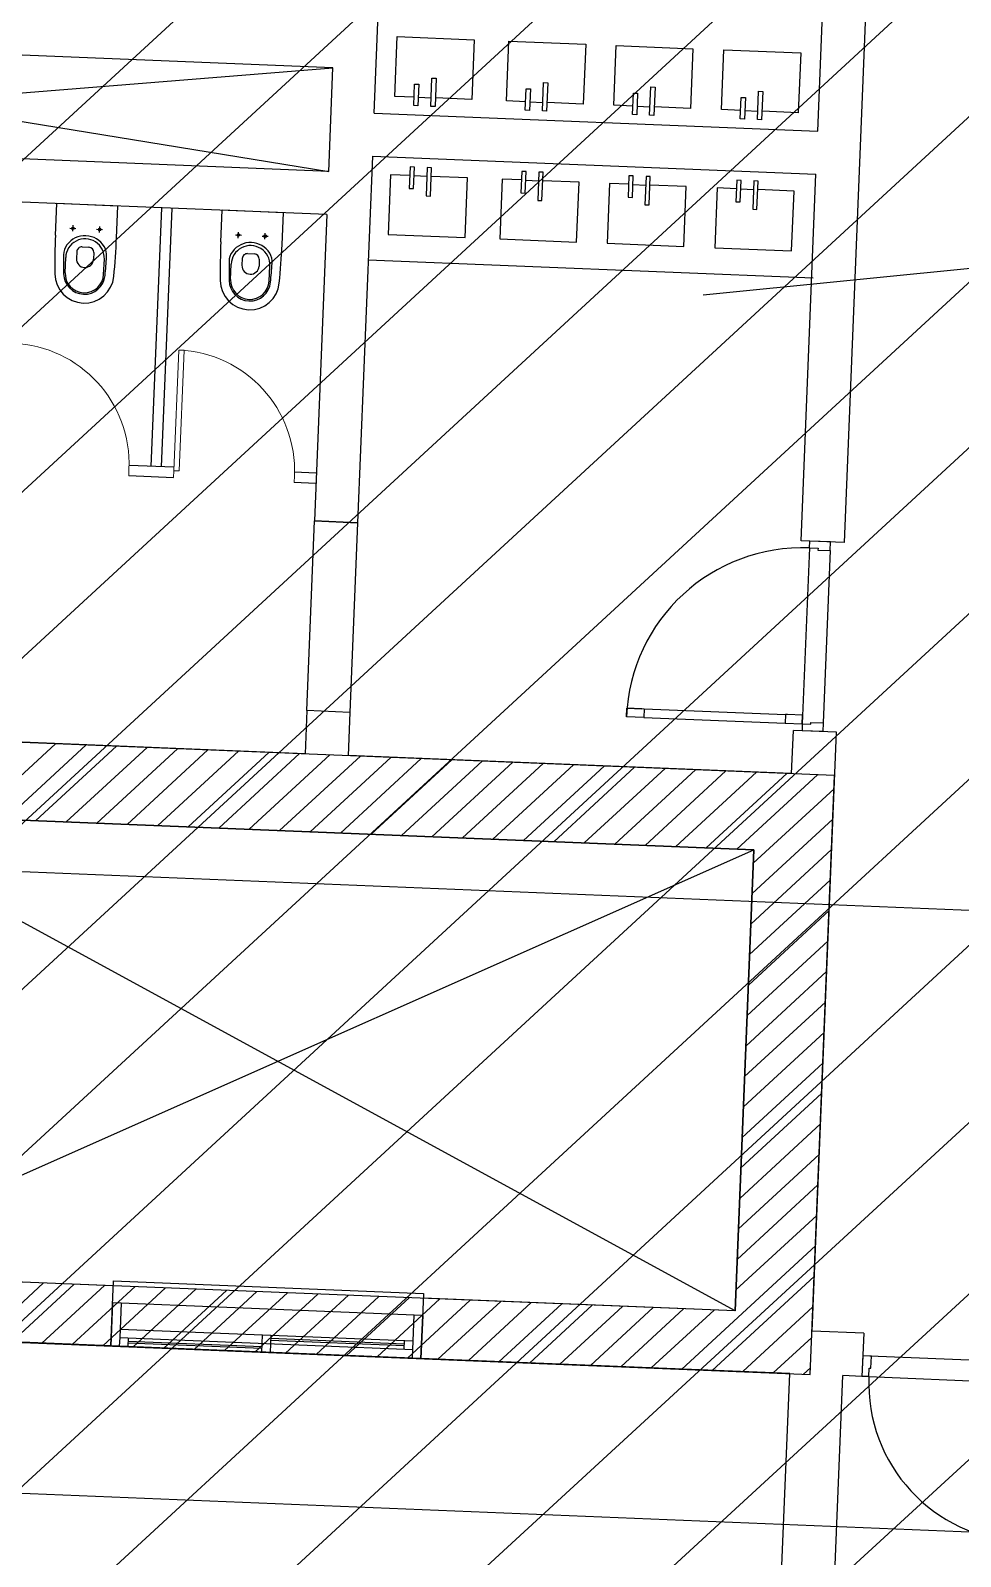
# Model space of a CAD drawing. Extents: x -678889171 to 586587, y -792238163 to 335485.
# Drawn here: x -678812869 to -678807478, y -792117444 to -792108600 of the extents above; entities that cross this region are included whole.
import ezdxf
from ezdxf.enums import TextEntityAlignment as Align

# ---------------------------------------------------------------- set-up
doc = ezdxf.new("R2010")
doc.units = 0
doc.header["$MEASUREMENT"] = 0
for name, color, linetype in [('A-FLOR-PATT', 252, 'Continuous'), ('A-SITE-PATT', 252, 'Continuous'), ('A-WALL', 252, 'Continuous')]:
    doc.layers.add(name, color=color, linetype=linetype)
doc.layers.add('BASEMENT3 LAYOUT$0$HATCH6', color=252, linetype='Continuous', lineweight=15)
doc.layers.add('Ground floor Towers$0$04-Ground Floor$0$$2$A-DOOR-FULL', color=252, linetype='Continuous', lineweight=20)
doc.styles.add('Ground floor Towers$0$$Bas01-Rname$0$EN-SC', font='swissc.ttf')
doc.styles.add('Ground floor Towers$0$$Bas01-Rname$0$EN-SCL', font='swisscl.ttf')
doc.styles.add('Ground floor Towers$0$04-Ground Floor$0$V2-lower ground$0$LEVEL  FOR LICENSE LOWER GR$0$$LG- LEVEL$0$AR-SR', font='sarb.shx')

# ---------------------------------------------------------------- blocks, each defined once
blk = doc.blocks.new('A$C61C61320')
at = {"layer": 'BASEMENT3 LAYOUT$0$HATCH6'}
h = blk.add_hatch(dxfattribs=at)
h.set_pattern_fill('JIS_WOOD', color=256, scale=1000, style=0)
h.set_pattern_definition([(45, (-845711.5632553247, -470537.5133829243), (-499.9999991609842, 499.9999991609843), [])])
h.paths.add_polyline_path([(-57054.4839232408, -202715.6827627594), (-61988.72938809986, -237934.2497828866), (-80426.45722685638, -233625.2072105513), (-117920.8563015934, -232159.4412755717), (-127624.8318891085, -221284.5855308848), (-127624.8318891085, -154987.425217584), (-104462.5924733605, -154589.848100547), (-93882.62928564264, -154028.8445178776), (-93529.7361727003, -176713.0896850609), (-93352.28011348587, -178273.3977080029), (-93352.28011348587, -194674.8746110406), (-91405.28890382661, -196764.3988851835), (-82930.71560722869, -197602.72102616), (-65142.08317814791, -199622.3395659931), (-55832.26724016038, -200866.3395951205)])
blk = doc.blocks.new('Ground floor Towers$0$04-Ground Floor$0$$0$$DD-04-LEVEL LG$0$a-up-t3-a$0$WATG_DOORSINGLE_M3')
at = {"layer": 'Ground floor Towers$0$04-Ground Floor$0$$2$A-DOOR-FULL'}
for p, q in [((0, -50), (0, 0)), ((900, -50), (900, 0))]:
    blk.add_line(p, q, dxfattribs=at)
blk.add_lwpolyline([(900, -50), (900, -950), (860, -950), (860, -50)], close=True, dxfattribs=at)
blk.add_arc((900, -50), 900.0000000000002, 180, 270, dxfattribs=at)
blk = doc.blocks.new('GR')
at = {"layer": 'A-FLOR-PATT'}
for p, q in [((-7945, 73725), (46290, 81330)), ((-9892.483811558943, 74698.93186246375, 3.787765831942939e-06), (-9892.483811559798, 76978.64858551226)), ((-7319.552628460136, 74698.93186246345, 0.0001720422549533716), (-7319.552628460136, 75573.75295876662, 0.0001720422549533716)), ((-7069.552628460136, 75573.75295876662, 0.0001720422549533716), (-7069.552628459962, 72323.74302305465, 0.0001720422549533716)), ((-9776.837902833118, 74801.27951051264), (-9776.776784476919, 75147.77950512237)), ((-9776.776784476919, 75147.77950512237), (-9331.276791407268, 75147.70092437867)), ((-9331.276791407268, 75147.70092437867), (-9331.337909763472, 74801.20092976895)), ((-9129.391822606696, 74801.15719707908), (-9129.330704250497, 75147.6571916888)), ((-9129.330704250497, 75147.6571916888), (-8683.830711180846, 75147.57861094511)), ((-8683.830711180846, 75147.57861094511), (-8683.89182953705, 74801.07861633539)), ((-8507.504552488906, 74801.03488364343), (-8507.443434132707, 75147.53487825315)), ((-8507.443434132707, 75147.53487825315), (-8061.943441063057, 75147.45629750946)), ((-8061.943441063057, 75147.45629750946), (-8062.004559419261, 74800.95630289974)), ((-7882.075478742766, 74801.35809125639), (-7882.014360386565, 75147.85808586612)), ((-7882.014360386565, 75147.85808586612), (-7436.514367316915, 75147.77950512242)), ((-7436.514367316915, 75147.77950512242), (-7436.575485673119, 74801.2795105127)), ((-15096.15301367062, 74351.21501060142, 9.274887098571158e-06), (-10142.48381155904, 74951.21501060204, 3.368595555727349e-06)), ((-15096.15301367071, 74951.21501060155, 5.470932810957771e-05), (-10142.48381155881, 74351.21501060169, 4.365499897477677e-06)), ((-10142.48381155904, 74951.21501060204, 5.470932810958748e-05), (-15096.15301367071, 74951.21501060153, 5.470932810958748e-05)), ((-10142.48381155881, 74351.21501060153, 4.365499897477593e-06), (-10142.48381155904, 74951.21501060204, 3.368595555727349e-06)), ((-9566.471637330998, 74751.74243759587), (-9566.442199755566, 74916.08243489041)), ((-9566.442199755566, 74916.08243489041), (-9541.692200077587, 74916.07800152074)), ((-9541.692200077587, 74916.07800152074), (-9541.721637653083, 74751.73800422582)), ((-8919.025557104576, 74751.6201241623), (-8918.996119529143, 74915.96012145685)), ((-8918.996119529143, 74915.96012145685), (-8894.246119851165, 74915.95568808718)), ((-8894.246119851165, 74915.95568808718), (-8894.275557426661, 74751.61569079226)), ((-8297.138286986787, 74751.49781072665), (-8297.108849411354, 74915.8378080212)), ((-8297.108849411354, 74915.8378080212), (-8272.358849733375, 74915.83337465153)), ((-8272.358849733375, 74915.83337465153), (-8272.388287308871, 74751.4933773566)), ((-7671.709213240644, 74751.82101833961), (-7671.679775665212, 74916.16101563416)), ((-7671.679775665212, 74916.16101563416), (-7646.929775987233, 74916.15658226449)), ((-7646.929775987233, 74916.15658226449), (-7646.959213562731, 74751.81658496957)), ((-9665.471635742566, 74751.76017107473), (-9665.449291558918, 74876.50016900482)), ((-9665.449291558918, 74876.50016900482), (-9640.69929188102, 74876.49573563538)), ((-9640.69929188102, 74876.49573563538), (-9640.72163606444, 74751.75573770503)), ((-9018.025555516144, 74751.63785764117), (-9018.003211332496, 74876.37785557126)), ((-9018.003211332496, 74876.37785557126), (-8993.253211654597, 74876.37342220182)), ((-8993.253211654597, 74876.37342220182), (-8993.275555838018, 74751.63342427147)), ((-8396.138285398354, 74751.51554420551), (-8396.115941214706, 74876.25554213561)), ((-8396.115941214706, 74876.25554213561), (-8371.365941536807, 74876.25110876617)), ((-8371.365941536807, 74876.25110876617), (-8371.388285720228, 74751.51111083581)), ((-7770.709211652213, 74751.83875181848), (-7770.686867468565, 74876.57874974857)), ((-7770.686867468565, 74876.57874974857), (-7745.936867790665, 74876.57431637913)), ((-7745.936867790665, 74876.57431637913), (-7745.959211974086, 74751.83431844877)), ((-9665.462823275977, 74801.25986531239), (-9776.837902833118, 74801.27951051264)), ((-9640.72163606444, 74751.75573770503), (-9665.471635742566, 74751.76017107473)), ((-9640.71276937961, 74801.25543193266), (-9566.46277064604, 74801.2421318235)), ((-9541.721637653083, 74751.73800422582), (-9566.471637330998, 74751.74243759587)), ((-9331.337909763472, 74801.20092976895), (-9541.712825125762, 74801.23803732802)), ((-9018.016743049555, 74801.13755187883), (-9129.391822606696, 74801.15719707908)), ((-8993.275555838018, 74751.63342427147), (-9018.025555516144, 74751.63785764117)), ((-8993.266689153188, 74801.1331184991), (-8919.016690419618, 74801.11981838994)), ((-8894.275557426661, 74751.61569079226), (-8919.025557104576, 74751.6201241623)), ((-8683.89182953705, 74801.07861633539), (-8894.26674489934, 74801.11572389446)), ((-8396.129472931765, 74801.01523844317), (-8507.504552488906, 74801.03488364343)), ((-8371.388285720228, 74751.51111083581), (-8396.138285398354, 74751.51554420551)), ((-8371.379419035398, 74801.01080506344), (-8297.129420301828, 74800.99750495428)), ((-8272.388287308871, 74751.4933773566), (-8297.138286986787, 74751.49781072665)), ((-8062.004559419261, 74800.95630289974), (-8272.37947478155, 74800.9934104588)), ((-7770.700399185623, 74801.33844605614), (-7882.075478742766, 74801.35809125639)), ((-7745.959211974086, 74751.83431844877), (-7770.709211652213, 74751.83875181848)), ((-7745.950345289256, 74801.33401267641), (-7671.700346555685, 74801.32071256725)), ((-7646.959213562731, 74751.81658496957), (-7671.709213240644, 74751.82101833961)), ((-7436.575485673119, 74801.2795105127), (-7646.950401035409, 74801.31661807177)), ((-9892.483811558941, 74698.93186246375), (-7319.552628460136, 74698.93186246345)), ((-9892.483811558923, 74448.9318624638, -5.650524590336724e-06), (-9892.483811558923, 72323.78143569265, -8.219126674750127e-06)), ((-9892.483811558923, 74448.93186246375, -5.378561533448006e-08), (-7319.552628459962, 74448.93186246345, -4.813415458752792e-07)), ((-9646.75601600201, 74396.1079872221), (-9671.506015680136, 74396.10355385239)), ((-9671.506015680136, 74396.10355385239), (-9671.483671496486, 74271.3635559223)), ((-9646.733671818587, 74271.36798929174), (-9646.75601600201, 74396.1079872221)), ((-9547.756017590653, 74396.12572070131), (-9572.506017268568, 74396.12128733126)), ((-9572.506017268568, 74396.12128733126), (-9572.476579693131, 74231.78129003671)), ((-9547.726580015153, 74231.78572340638), (-9547.756017590653, 74396.12572070131)), ((-8999.309935775587, 74396.23030065531), (-9024.059935453713, 74396.2258672856)), ((-9024.059935453713, 74396.2258672856), (-9024.037591270064, 74271.48586935551)), ((-8999.287591592165, 74271.49030272495), (-8999.309935775587, 74396.23030065531)), ((-8900.30993736423, 74396.24803413452), (-8925.059937042146, 74396.24360076447)), ((-8925.059937042146, 74396.24360076447), (-8925.03049946671, 74231.90360346992)), ((-8900.28049978873, 74231.9080368396), (-8900.30993736423, 74396.24803413452)), ((-8377.422665657827, 74396.35261409027), (-8402.172665335953, 74396.34818072055)), ((-8402.172665335953, 74396.34818072055), (-8402.150321152303, 74271.60818279047)), ((-8377.400321474404, 74271.61261615991), (-8377.422665657827, 74396.35261409027)), ((-8278.42266724647, 74396.37034756948), (-8303.172666924385, 74396.36591419943)), ((-8303.172666924385, 74396.36591419943), (-8303.143229348949, 74232.02591690488)), ((-8278.39322967097, 74232.03035027455), (-8278.42266724647, 74396.37034756948)), ((-7751.993591911656, 74396.029406478), (-7776.743591589783, 74396.02497310829)), ((-7776.743591589783, 74396.02497310829), (-7776.721247406133, 74271.2849751782)), ((-7751.971247728233, 74271.28940854764), (-7751.993591911656, 74396.029406478)), ((-7652.9935935003, 74396.04713995721), (-7677.743593178214, 74396.04270658716)), ((-7677.743593178214, 74396.04270658716), (-7677.714155602778, 74231.70270929261)), ((-7652.964155924799, 74231.70714266229), (-7652.9935935003, 74396.04713995721)), ((-7319.552628459962, 72323.7460749787, 0.0001720422549533716), (-7319.552628459962, 74448.93186246345, 0.0001720422549533716)), ((-10142.48381155881, 74351.21501060153, 6.076628546028428e-05), (-15096.15301367062, 74351.21501060142, 6.076628546028428e-05)), ((-9671.497203213547, 74346.60385961474), (-9782.87228277069, 74346.58421441447)), ((-9782.87228277069, 74346.58421441447), (-9782.811164414481, 74000.08421980475)), ((-9646.747149317178, 74346.60829299447), (-9572.497150583607, 74346.62159310363)), ((-9337.37228970104, 74346.66279515818), (-9547.74720506333, 74346.62568759911)), ((-9337.311171344827, 74000.16280054845), (-9337.37228970104, 74346.66279515818)), ((-9024.051122987124, 74346.72617304795), (-9135.426202544268, 74346.70652784768)), ((-9135.426202544268, 74346.70652784768), (-9135.365084188059, 74000.20653323796)), ((-8999.301069090756, 74346.73060642768), (-8925.051070357185, 74346.74390653684)), ((-8689.926209474617, 74346.78510859139), (-8900.301124836908, 74346.74800103232)), ((-8689.865091118405, 74000.28511398166), (-8689.926209474617, 74346.78510859139)), ((-8402.163852869364, 74346.84848648291), (-8513.538932426507, 74346.82884128264)), ((-8513.538932426507, 74346.82884128264), (-8513.477814070298, 74000.32884667291)), ((-8377.413798972995, 74346.85291986263), (-8303.163800239425, 74346.8662199718)), ((-8068.038939356857, 74346.90742202634), (-8278.413854719147, 74346.87031446728)), ((-8067.977821000644, 74000.40742741662), (-8068.038939356857, 74346.90742202634)), ((-7776.734779123192, 74346.52527887064), (-7888.109858680336, 74346.50563367037)), ((-7888.109858680336, 74346.50563367037), (-7888.048740324128, 74000.00563906065)), ((-7751.984725226826, 74346.52971225037), (-7677.734726493254, 74346.54301235953)), ((-7442.609865610686, 74346.58421441408), (-7652.984780972976, 74346.54710685501)), ((-7442.548747254474, 74000.08421980435), (-7442.609865610686, 74346.58421441408)), ((-9671.483671496486, 74271.3635559223), (-9646.733671818587, 74271.36798929174)), ((-9572.476579693131, 74231.78129003671), (-9547.726580015153, 74231.78572340638)), ((-9024.037591270064, 74271.48586935551), (-8999.287591592165, 74271.49030272495)), ((-8925.03049946671, 74231.90360346992), (-8900.28049978873, 74231.9080368396)), ((-8402.150321152303, 74271.60818279047), (-8377.400321474404, 74271.61261615991)), ((-8303.143229348949, 74232.02591690488), (-8278.39322967097, 74232.03035027455)), ((-7776.721247406133, 74271.2849751782), (-7751.971247728233, 74271.28940854764)), ((-7677.714155602778, 74231.70270929261), (-7652.964155924799, 74231.70714266229)), ((-10142.48381155892, 74101.21501060155, 6.076628546028428e-05), (-15096.15301367061, 74101.21501060142, 6.076628546028428e-05)), ((-11710.62461876786, 73917.36722154598, 6.076628546026275e-05), (-11710.21471693184, 74101.60991037365, 6.076628546026275e-05)), ((-11355.21559550098, 74100.82011082943, 6.076628546026275e-05), (-11710.21471693184, 74101.60991037363, 6.076628546026275e-05)), ((-11355.62549733701, 73916.57742200178, 6.076628546026275e-05), (-11355.21559550098, 74100.82011082943, 6.076628546026275e-05)), ((-11102.48381155892, 74101.21501060142, 3.110678454567445e-06), (-11102.48381155892, 72601.21501060153, 1.297675912213427e-06)), ((-11042.48381155895, 74101.21501060142, 3.110678454567445e-06), (-11042.48381155901, 72601.21501060153, 1.297675912213427e-06)), ((-10750.62699461689, 73917.36722154598, 6.076628546026275e-05), (-10750.21709278087, 74101.60991037365, 6.076628546026275e-05)), ((-10395.21797135001, 74100.82011082943, 6.076628546026275e-05), (-10750.21709278087, 74101.60991037363, 6.076628546026275e-05)), ((-10395.62787318603, 73916.57742200178, 6.076628546026275e-05), (-10395.21797135001, 74100.82011082943, 6.076628546026275e-05)), ((-10142.48381155892, 74101.21501060155, 2.953218746663046e-06), (-10142.48381155892, 72323.78143569265)), ((-11628.02639134915, 73961.4267118871, 6.07662529845478e-05), (-11593.02647796864, 73961.3488443264, 6.07662529845478e-05)), ((-11610.56536843924, 73943.8878214165, 6.076624892508343e-05), (-11610.48750087855, 73978.88773479701, 6.076625704401217e-05)), ((-11473.02677494976, 73961.08186983259, 6.07662529845478e-05), (-11438.02686156925, 73961.00400227192, 6.07662529845478e-05)), ((-11455.56575203985, 73943.54297936201, 6.076624892508343e-05), (-11455.48788447916, 73978.54289274251, 6.076625704401217e-05)), ((-10668.02876719818, 73961.4267118871, 6.07662529845478e-05), (-10633.02885381767, 73961.3488443264, 6.07662529845478e-05)), ((-10650.56774428827, 73943.8878214165, 6.076624892508343e-05), (-10650.48987672758, 73978.88773479701, 6.076625704401217e-05)), ((-10513.02915079879, 73961.08186983259, 6.07662529845478e-05), (-10478.02923741828, 73961.00400227192, 6.07662529845478e-05)), ((-10495.56812788888, 73943.54297936201, 6.076624892508343e-05), (-10495.49026032818, 73978.54289274251, 6.076625704401217e-05)), ((-9782.811164414481, 74000.08421980475), (-9337.311171344827, 74000.16280054845)), ((-9135.365084188059, 74000.20653323796), (-8689.865091118405, 74000.28511398166)), ((-8513.477814070298, 74000.32884667291), (-8067.977821000644, 74000.40742741662)), ((-7888.048740324128, 74000.00563906065), (-7442.548747254474, 74000.08421980435)), ((-11552.86095811896, 73855.90975897765, 6.076622854669648e-05), (-11513.66105513279, 73855.82254730967, 6.076622854669648e-05)), ((-10592.86333396799, 73855.90975897765, 6.076622854669648e-05), (-10553.66343098182, 73855.82254730967, 6.076622854669648e-05)), ((-9892.483811558923, 73848.93186246339), (-7311.635247409315, 73848.93186246298)), ((-11645.39002278774, 73702.35994906067, 6.076619288017587e-05), (-11645.67189136896, 73790.85820517041, 6.07662134088663e-05)), ((-11582.92762749713, 73825.97657684638, 6.076622158761471e-05), (-11583.01458572581, 73786.89058976615, 6.076621252083959e-05)), ((-11483.72787300153, 73825.75587793149, 6.076622158761471e-05), (-11483.8148312302, 73786.66989085125, 6.076621252083959e-05)), ((-11421.81613613113, 73701.86254345282, 6.076619288017588e-05), (-11421.14049169596, 73790.35866929436, 6.07662134088663e-05)), ((-10685.39239863677, 73702.35994906067, 6.076619288017587e-05), (-10685.67426721799, 73790.85820517041, 6.07662134088663e-05)), ((-10622.93000334616, 73825.97657684638, 6.076622158761471e-05), (-10623.01696157484, 73786.89058976615, 6.076621252083959e-05)), ((-10523.73024885056, 73825.75587793149, 6.076622158761471e-05), (-10523.81720707923, 73786.66989085125, 6.076621252083959e-05)), ((-10461.81851198016, 73701.86254345282, 6.076619288017588e-05), (-10461.14286754499, 73790.35866929436, 6.07662134088663e-05)), ((-10969.37897162253, 72601.21501060107, 6.076628546028428e-05), (-11229.33659737618, 72601.21501060153, 6.076628546028428e-05)), ((-10969.3789716225, 72541.21501060142, 6.076628546028428e-05), (-11229.33659737621, 72541.21501060142, 6.076628546028428e-05)), ((-10145.46259891739, 72601.21501060188, 6.076628546028428e-05), (-10269.38070401232, 72601.21501060188, 6.076628546028428e-05)), ((-10145.46259891742, 72541.21501060153, 6.076628546028428e-05), (-10269.38070401238, 72541.21501060153, 6.076628546028428e-05)), ((-10142.48381155892, 72323.78143569265), (-9892.483811558923, 72323.78143569265)), ((-10142.48381155892, 71223.78143569265), (-10142.48381155892, 72323.78143569265)), ((-9892.48381155892, 72323.78143569265), (-10142.48381155892, 72323.78143569265)), ((-9892.483811558923, 72323.78143569265), (-9892.483811558952, 71223.78143569265)), ((-7069.539199995255, 72323.74302289097), (-7319.552628459962, 72323.7460749787)), ((-10142.48381155892, 71223.78143569265, -9.548661872476437e-06), (-10142.48381155892, 70973.78143569265, -9.850828962868759e-06)), ((-9892.483811558952, 71223.78143569265), (-10142.48381155892, 71223.78143569265)), ((-9892.483811558952, 71223.78143569265), (-10142.48381155892, 71223.78143569265)), ((-9892.483811558952, 71223.78143569265, -9.548661872476437e-06), (-9892.483811558923, 70973.78143569265, -9.850828962868759e-06)), ((-7069.55262846002, 71223.74302297257), (-7319.552628461475, 71223.74607489674, -0.001993348547641318)), ((-7319.55262846002, 70973.74607487765, 0.0001720422549533716), (-7319.552628459991, 71223.74607489628, 0.0001720422549533716)), ((-7069.5526284113, 67749.66392846135, 1.155042210236646e-05), (-7069.552628459962, 71223.74607489686, 0.0001720422549533716)), ((-10142.48381155892, 70973.78143569265, -9.850828962868759e-06), (-15096.15301345606, 70973.78143569265)), ((-7070.437945935992, 70972.87407544546), (-13388.8218443963, 70972.87407544546)), ((-12039.40817617421, 70522.87407544549), (-11589.42301328806, 70972.87407544552)), ((-11862.63439513801, 70522.87407544552), (-11412.64923225189, 70972.87407544555)), ((-11685.86061410166, 70522.87407544558), (-11235.87545121551, 70972.87407544561)), ((-11509.08683306546, 70522.87407544546), (-11059.10167017934, 70972.87407544549)), ((-11332.31305202912, 70522.87407544552), (-10882.32788914299, 70972.87407544555)), ((-11155.53927099294, 70522.87407544552), (-10705.55410810676, 70972.87407544561)), ((-10978.76548995671, 70522.87407544546), (-10528.78032707056, 70972.87407544552)), ((-10801.9917089204, 70522.87407544549), (-10352.00654603422, 70972.87407544555)), ((-10625.21792788416, 70522.87407544555), (-10175.23276499804, 70972.87407544558)), ((-10448.44414684785, 70522.87407544555), (-9998.458983961667, 70972.87407544564)), ((-10271.67036581162, 70522.87407544549), (-9821.685202925495, 70972.87407544552)), ((-10094.89658477539, 70522.87407544555), (-9644.911421889265, 70972.87407544558)), ((-9918.122803739097, 70522.87407544555), (-9468.137640852947, 70972.87407544561)), ((-7319.55262846002, 70973.74607487765), (-9892.483811558926, 70973.78143569268, -9.850828962868776e-06)), ((-9741.349022702838, 70522.87407544549), (-9291.363859816716, 70972.87407544552)), ((-9564.575241666578, 70522.87407544546), (-9114.590078780457, 70972.87407544552)), ((-9387.801460630348, 70522.87407544552), (-8937.816297744226, 70972.87407544555)), ((-9211.027679594175, 70522.87407544555), (-8761.042516708025, 70972.87407544558)), ((-9034.253898557829, 70522.87407544546), (-8584.268735671678, 70972.87407544552)), ((-8857.480117521627, 70522.87407544549), (-8407.494954635506, 70972.87407544552)), ((-8680.70633648528, 70522.87407544555), (-8230.721173599159, 70972.87407544558)), ((-8503.932555449079, 70522.87407544555), (-8053.947392562957, 70972.87407544561)), ((-8327.158774412848, 70522.87407544549), (-7877.173611526727, 70972.87407544552)), ((-8150.38499337656, 70522.87407544552), (-7700.39983049038, 70972.87407544558)), ((-7973.611212340329, 70522.87407544558), (-7523.626049454178, 70972.87407544561)), ((-7796.837431304128, 70522.87407544546), (-7346.852268417948, 70972.87407544555)), ((-7620.063650267781, 70522.87407544552), (-7170.078487381659, 70972.87407544555)), ((-7070.437945870566, 67498.76748665853), (-7070.437945935992, 70972.87407544546)), ((-7520.437505735317, 70445.72389519511), (-7070.437945934682, 70895.73829258434)), ((-7520.43649710546, 70268.94529415702), (-7070.437945931219, 70718.95868288662)), ((-12938.82184439676, 70522.87407544546), (-7520.437945924117, 70522.87407544546)), ((-7520.437945924117, 70522.87407544546), (-12938.82184439676, 70522.87407544546)), ((-12938.82184439676, 67847.50233488191, 0.0001720422549533716), (-7520.437945924117, 70522.87407544546, 0.0001720422549533716)), ((-7520.422688514227, 67848.76749976224, 0.0001720422549533716), (-12938.82184439676, 70522.87407544546, 0.0001720422549533716)), ((-7520.437945924117, 70522.87407544546), (-7520.422688514227, 67848.76749976224)), ((-7520.422688514227, 67848.76749976224), (-7520.437945924117, 70522.87407544546)), ((-7520.435488475719, 70092.16669311881), (-7070.437945928017, 70542.17907318863)), ((-7520.434479845921, 69915.38809208083), (-7070.437945924728, 70365.39946349084)), ((-47245.00000000003, 70225.00000000001), (16455, 70225)), ((-7520.433471216093, 69738.60949104268), (-7070.437945921265, 70188.61985379309)), ((-7520.432462586294, 69561.83089000458), (-7070.437945918005, 70011.84024409516)), ((-7520.431453956437, 69385.05228896649), (-7070.4379459146, 69835.06063439738)), ((-7520.430445326696, 69208.27368792839), (-7070.437945911341, 69658.28102469957)), ((-7520.429436696984, 69031.4950868903), (-7070.437945907965, 69481.50141500187)), ((-7520.428428067069, 68854.71648585214), (-7070.437945904589, 69304.72180530391)), ((-7520.427419437357, 68677.93788481408), (-7070.4379459013, 69127.94219560613)), ((-7520.426410807413, 68501.15928377607), (-7070.437945897924, 68951.16258590831)), ((-7520.425402177672, 68324.38068273786), (-7070.437945894693, 68774.38297621039)), ((-7520.424393547932, 68147.60208169976), (-7070.437945891317, 68597.60336651269)), ((-7520.423384918133, 67970.82348066164), (-7070.43794588797, 68420.82375681482)), ((-7815.765713119559, 67498.69180459858), (-7070.437945884652, 68244.04414711706)), ((-7638.973980891926, 67498.7097563817), (-7070.437945881276, 68067.26453741913)), ((-7520.519668898545, 67848.7674771176), (-12939.35332362202, 67847.50221078459, 0.0001720422549533716)), ((-11128.74452861462, 67847.50254159808), (-12937.93652693397, 67847.50254159843)), ((-11881.97555435341, 67498.27891358497), (-11532.43527512232, 67847.83071801593)), ((-11705.18382212578, 67498.2968653682), (-11355.62021015177, 67847.87200331141)), ((-11528.3920898982, 67498.31481715149), (-11178.80514518128, 67847.91328860694)), ((-11351.60035767074, 67498.33276893455), (-11001.99008021073, 67847.95457390245)), ((-11174.80862544311, 67498.3507207178), (-10825.17501524003, 67847.99585919807)), ((-11128.75853678285, 67499.04101089005), (-11128.76761745005, 67876.62198131907)), ((-11128.76761745005, 67876.62198131907), (-9328.774344409576, 67876.62198131907)), ((-10998.01689321565, 67498.36867250098), (-10648.3599502696, 67848.03714449357)), ((-10821.22516098811, 67498.38662428409), (-10471.54488529911, 67848.07842978899)), ((-10644.43342876047, 67498.40457606735), (-10294.72982032842, 67848.11971508464)), ((-10467.64169653296, 67498.4225278506), (-10117.91475535795, 67848.16100038015)), ((-10290.84996430529, 67498.44047963383), (-9941.099690387287, 67848.20228567574)), ((-10114.0582320778, 67498.45843141692), (-9764.284625416796, 67848.24357097116)), ((-9937.266499850288, 67498.47638320018), (-9587.469560446247, 67848.28485626678)), ((-9760.474767622625, 67498.49433498344), (-9410.654495475697, 67848.32614156228)), ((-9583.683035395108, 67498.51228676655), (-9233.839430505119, 67848.36742685779)), ((-9406.891303167533, 67498.53023854972), (-9057.02436553454, 67848.40871215332)), ((-7520.422688514227, 67848.76749976224, 0.0001720422549533716), (-9329.737472145818, 67849.16175139428, 0.0001720422549533716)), ((-9328.774344409576, 67876.62198131907), (-9328.719105127151, 67498.5381763098)), ((-9230.099570940016, 67498.54819033298), (-8880.209300563962, 67848.44999744894)), ((-9053.30783871247, 67498.56614211624), (-8703.3942355935, 67848.49128274448)), ((-8876.516106484778, 67498.58409389941), (-8526.57917062295, 67848.53256803984)), ((-8699.724374257348, 67498.60204568258), (-8349.764105652372, 67848.57385333546)), ((-8522.932642029773, 67498.61999746572), (-8172.949040681706, 67848.61513863108)), ((-8346.140909802227, 67498.63794924886), (-7996.133975711215, 67848.6564239265)), ((-8169.34917757471, 67498.65590103212), (-7819.318910740782, 67848.697709222)), ((-7992.557445347018, 67498.67385281541), (-7642.503845770116, 67848.73899451763)), ((-7462.18224866438, 67498.72770816495), (-7070.437945878017, 67890.48492772132)), ((-11128.74452861468, 67749.04101049769, 0.0002467804711415871), (-11128.74452861468, 67499.03559679465, 0.0002467804711415871)), ((-9328.744531440432, 67748.9401516871, 0.0002467804711415871), (-9328.744531440432, 67499.03559679465, 0.0002467804711415871)), ((-6770.345577643368, 67749.68456652526, 0.0001720422549533716), (-7069.5526284113, 67749.66392846135, 0.0001720422549533716)), ((-6770.345577643368, 67749.68456652526), (-6770.345577643484, 67499.68456518369)), ((-7285.390516436863, 67498.74565994821), (-7070.437945874728, 67713.70531802354)), ((-6770.345577643428, 67619.50634013746), (-6770.34557764354, 67499.5063401376)), ((-6720.345577643442, 67619.50634013742), (-6770.345577643428, 67619.50634013746)), ((-6730.345577643447, 67619.5063401375), (-5810.345577643742, 67619.50634013666)), ((-6720.345577643514, 67549.50634013754), (-6720.345577643442, 67619.50634013742)), ((-11128.74452861468, 67499.2433904798, 0.0001720422549533716), (-13134.45429451653, 67499.0355967943, 0.0001720422549533716)), ((-12938.82184439676, 67498.17159931606), (-7070.437945870566, 67498.76748665853)), ((-9328.719105127151, 67498.5381763098), (-11128.75853678285, 67499.04101089005)), ((-7189.74057104154, 67499.65147551951, 0.0001720422549533716), (-9328.744531440432, 67499.42987241232, 0.0001720422549533716)), ((-7189.552628409652, 65648.76551751689), (-7189.74057104154, 67499.65147551951)), ((-7108.598784209171, 67498.7636117315), (-7070.437945871236, 67536.92570832581)), ((-6881.822511574806, 65648.7655175169), (-6881.339914177563, 67499.68342615874, 0.003155399015058138)), ((-6770.345577643484, 67499.69492529117, 0.0001720422549533716), (-6881.339914177563, 67499.68342615872, 0.0001720422549533716)), ((-6730.345577643555, 67499.50634013757), (-6770.34557764354, 67499.5063401376)), ((-6730.345577643555, 67499.50634013757), (-6730.345577643509, 67549.50634013755)), ((-6730.345577643509, 67549.50634013755), (-6720.345577643514, 67549.50634013754)), ((-6730.345577643555, 67499.50634013757), (-5810.34557764385, 67499.50634013674)), ((-50315, 66625), (42755, 66625))]:
    blk.add_line(p, q, dxfattribs=at)
at = {"layer": 'A-FLOR-PATT', "extrusion": (-1.739808748930444e-10, -1.56402050645884e-07, 0.9999999999999878)}
for p, q in [((-7149.552628460031, 72323.74302297259, 0.0001720283372403512), (-7269.552628459894, 72323.74302297259, 0.0001720074595353648)), ((-7269.552628459894, 72283.7430229726, 0.0001657513775095315), (-7269.552628459894, 72323.74302297259, 0.0001720074595353648)), ((-7269.552628459894, 72283.7430229726, 0.0001657513775095315), (-7219.55262845991, 72283.7430229726, 0.0001657600765532762)), ((-7269.552628459894, 72283.7430229726, 0.0001657513775095315), (-7269.552628459894, 71263.7430229729, 6.221285850776093e-06)), ((-7219.55262845991, 72283.7430229726, 0.0001657600765532762), (-7219.55262845991, 72273.7430229726, 0.0001641960560468181)), ((-7219.55262845991, 72273.7430229726, 0.0001641960560468181), (-7149.552628460031, 72273.7430229726, 0.0001642082347080591)), ((-7149.552628460031, 72273.7430229726, 0.0001642082347080591), (-7149.552628460031, 72323.74302297259, 0.0001720283372403512)), ((-7149.552628460031, 72273.7430229726, 0.0001642082347080605), (-7149.55262846003, 71273.7430229729, 7.806184062222782e-06)), ((-8289.552628459598, 71263.7430229729, 6.043825358383048e-06), (-8289.552628459598, 71313.74302297289, 1.386392789067513e-05)), ((-8289.552628459598, 71313.74302297289, 1.386392789067513e-05), (-8202.552628459627, 71313.74302297289, 1.387906422679192e-05)), ((-8202.552628459627, 71313.74302297289, 1.387906422679192e-05), (-8289.552628459598, 71313.74302297289, 1.386392789067513e-05)), ((-8289.552628459598, 71313.74302297289, 1.386392789067513e-05), (-8189.552628459634, 71313.74302297289, 1.388132597816491e-05)), ((-8189.552628459634, 71313.74302297289, 1.388132597816491e-05), (-8189.552628459634, 71263.7430229729, 6.061223445872829e-06)), ((-8189.552628459634, 71313.74302297289, 1.388132597816735e-05), (-7369.55262845986, 71313.74302297289, 1.402399029557815e-05)), ((-7369.55262845986, 71313.74302297289, 1.402399029557487e-05), (-7369.55262845986, 71263.7430229729, 6.203887763282789e-06)), ((-7356.552628459863, 71313.74302297289, 1.40262520469496e-05), (-7369.55262845986, 71313.74302297289, 1.402399029557487e-05)), ((-7269.552628459894, 71313.74302297289, 1.404138838306465e-05), (-7356.552628459863, 71313.74302297289, 1.40262520469496e-05)), ((-7269.552628459894, 71263.7430229729, 6.22128585077257e-06), (-7269.552628459894, 71313.74302297289, 1.404138838306465e-05)), ((-8189.552628459634, 71263.7430229729, 6.061223445872829e-06), (-8289.552628459598, 71263.7430229729, 6.043825358383048e-06)), ((-8189.552628459634, 71263.74302297292, 6.061223445875993e-06), (-7369.55262845986, 71263.7430229729, 6.203887763286798e-06)), ((-7369.55262845986, 71263.7430229729, 6.203887763282789e-06), (-7269.552628459894, 71263.7430229729, 6.22128585077257e-06)), ((-7269.552628459894, 71263.7430229729, 6.221285850776804e-06), (-7219.55262845991, 71263.7430229729, 6.229984894521452e-06)), ((-7269.552628459894, 71263.7430229729, 6.221285850776804e-06), (-7269.552628459894, 71223.74302297292, -3.479617505642236e-08)), ((-7149.55262846003, 71223.74302297292, -1.391847006999521e-08), (-7269.552628459894, 71223.74302297292, -3.479617505642236e-08)), ((-7219.55262845991, 71273.7430229729, 7.794005400980292e-06), (-7149.55262846003, 71273.7430229729, 7.806184062222782e-06)), ((-7219.55262845991, 71263.7430229729, 6.229984894521452e-06), (-7219.55262845991, 71273.7430229729, 7.794005400980292e-06)), ((-7149.55262846003, 71273.7430229729, 7.806184062222782e-06), (-7149.55262846003, 71223.74302297292, -1.391847006999521e-08))]:
    blk.add_line(p, q, dxfattribs=at)
at = {"layer": 'A-FLOR-PATT', "extrusion": (-4.292148916214954e-16, 1.619375984209799e-14, -1)}
for p, q in [((-11128.74452861468, 67749.04101049772, 0.0002467765790471411), (-11128.75853678281, 67499.04101089013, 0.0002467765749987072)), ((-11078.74452869317, 67749.0382088641, 0.000246776579025635), (-11128.74452861468, 67749.04101049772, 0.0002467765790471411)), ((-11078.74452869317, 67749.0382088641, 0.000246776579025635), (-11078.75573522767, 67549.03820917802, 0.0002467765757868879)), ((-9378.74453136187, 67748.94295332083, 0.0002467765790686472), (-11078.74452869317, 67749.0382088641, 0.000246776579025635)), ((-9378.758539529998, 67498.94295371324, 0.0002467765750202133), (-9378.74453136187, 67748.94295332083, 0.0002467765790686472)), ((-9328.744531440378, 67748.94015168722, 0.0002467765790471411), (-9378.74453136187, 67748.94295332083, 0.0002467765790686472)), ((-9328.758539608505, 67498.94015207962, 0.0002467765749987072), (-9328.744531440378, 67748.94015168722, 0.0002467765790471411)), ((-11078.75293359405, 67599.03820909956, 0.0002467765765965747), (-9378.752936262747, 67598.94295355628, 0.0002467765766395869)), ((-10253.75293488917, 67598.99198214474, 0.0002467765766288338), (-10253.75853815642, 67498.99198230173, 0.0002467765750094603)), ((-10203.75293496764, 67598.9891805111, 0.0002467765766073277), (-10203.7585382349, 67498.98918066808, 0.0002467765749879542)), ((-9428.754617164432, 67568.94575523701, 0.0002467765761752809), (-10203.75461594782, 67568.98918055822, 0.0002467765761215157)), ((-9428.754056837708, 67578.9457552213, 0.0002467765763372183), (-10203.7540556211, 67578.9891805425, 0.000246776576283453)), ((-9428.755737817883, 67548.94575526839, 0.0002467765758514062), (-9428.752936184257, 67598.94575518992, 0.000246776576661093)), ((-11128.75853678281, 67499.04101089013, 0.0002467765749987072), (-9328.758539608505, 67498.94015207962, 0.0002467765749987072)), ((-11078.75573522767, 67549.03820917802, 0.0002467765757868879), (-11078.7585368613, 67499.03820925654, 0.0002467765749772011)), ((-11078.75573522767, 67549.03820917802, 0.0002467765757868879), (-9378.755737896372, 67548.94295363475, 0.0002467765758299001)), ((-11028.75573530615, 67549.0354075444, 0.0002467765757653818), (-11028.75853693978, 67499.03540762293, 0.000246776574955695)), ((-10253.75741750297, 67518.99198227032, 0.000246776575333335), (-11028.75741628633, 67519.03540759152, 0.0002467765752795697)), ((-10253.75685717624, 67528.9919822546, 0.0002467765754952724), (-11028.7568559596, 67529.03540757581, 0.000246776575441507))]:
    blk.add_line(p, q, dxfattribs=at)
at = {"layer": 'A-FLOR-PATT'}
for centre in [(-11610.52643465889, 73961.38777810676, 6.07662529845478e-05), (-11455.52681825951, 73961.04293605227, 6.07662529845478e-05), (-10650.52881050792, 73961.38777810676, 6.07662529845478e-05), (-10495.52919410854, 73961.04293605227, 6.07662529845478e-05)]:
    blk.add_circle(centre, 7.5, dxfattribs=at)
for centre, radius, start, end in [((-7710.634518138518, 73908.46807175214, 6.076619079407168e-05), 3999.999999999978, 179.8725289637326, 183.0806863413671), ((-11558.32109369075, 73807.92446770458, 6.076621741278728e-05), 100, 146.1544320730276, 181.4968510045017), ((-11533.40484032544, 73791.21577780276, 6.076621354975108e-05), 112.2676204798005, 359.5625704283436, 180.1824874993479), ((-11533.40484032544, 73791.21577780276, 6.076621354975108e-05), 130, 33.5906258549544, 146.1544320730276), ((-11552.92770174241, 73825.90983322292, 6.076622158761471e-05), 30, 89.87252896377996, 179.8725289639886), ((-11513.72779875625, 73825.82262155494, 6.076622158761471e-05), 30, 359.8725289639886, 89.87252896377996), ((-11508.41448723189, 73807.81343583815, 6.076621741278728e-05), 100, 358.2482069227602, 33.5906258549544), ((-15355.61559796638, 73925.47657179573, 6.076624272149238e-05), 4000.000000000013, 356.6643715860964, 359.8725289637309), ((-6750.636893987546, 73908.46807175214, 6.076619079407168e-05), 3999.999999999978, 179.8725289637326, 183.0806863413671), ((-10598.32346953978, 73807.92446770458, 6.076621741278728e-05), 100, 146.1544320730276, 181.4968510045017), ((-10573.40721617447, 73791.21577780276, 6.076621354975108e-05), 112.2676204798005, 359.5625704283436, 180.1824874993479), ((-10573.40721617447, 73791.21577780276, 6.076621354975108e-05), 130, 33.5906258549544, 146.1544320730276), ((-10592.93007759144, 73825.90983322292, 6.076622158761471e-05), 30, 89.87252896377996, 179.8725289639886), ((-10553.73017460528, 73825.82262155494, 6.076622158761471e-05), 30, 359.8725289639886, 89.87252896377996), ((-10548.41686308092, 73807.81343583815, 6.076621741278728e-05), 100, 358.2482069227602, 33.5906258549544), ((-14395.61797381541, 73925.47657179573, 6.076624272149238e-05), 4000.000000000013, 356.6643715860964, 359.8725289637309), ((-7710.634518138495, 73908.46807175204, 6.076624272149243e-05), 3949, 181.4968510045017, 183.0806863408409), ((-11533.41470847801, 73786.7802403087, 6.076621252083959e-05), 49.59999999999997, 179.8725289639886, 359.8725289639886), ((-15355.61559796638, 73925.4765717957, 6.076624272149233e-05), 3949, 356.6643715866452, 358.2482069227602), ((-6750.636893987523, 73908.46807175204, 6.076624272149243e-05), 3949, 181.4968510045017, 183.0806863408409), ((-10573.41708432704, 73786.7802403087, 6.076621252083959e-05), 49.59999999999997, 179.8725289639886, 359.8725289639886), ((-14395.6179738154, 73925.4765717957, 6.076624272149233e-05), 3949, 356.6643715866452, 358.2482069227602), ((-11533.60173401463, 73702.71599682634, 6.076619079407168e-05), 171.5000000000023, 183.0806863413663, 356.6643715860944), ((-11533.60173401463, 73702.71599682633, 6.076619302045984e-05), 120.5, 183.0806863408409, 356.6643715866452), ((-11533.60173401463, 73702.71599682633, 6.076619302045984e-05), 111.7888557810301, 180.1824874993479, 359.5625704283436), ((-10573.60410986366, 73702.71599682634, 6.076619079407168e-05), 171.5000000000023, 183.0806863413663, 356.6643715860944), ((-10573.60410986366, 73702.71599682633, 6.076619302045984e-05), 120.5, 183.0806863408409, 356.6643715866452), ((-10573.60410986366, 73702.71599682633, 6.076619302045984e-05), 111.7888557810301, 180.1824874993479, 359.5625704283436), ((-5810.34557764385, 67499.50634013674), 919.9999999997044, 180, 269.9999999999479)]:
    blk.add_arc(centre, radius, start, end, dxfattribs=at)
at = {"layer": 'A-FLOR-PATT', "extrusion": (-1.739808748930444e-10, -1.56402050645884e-07, 0.9999999999999878)}
blk.add_arc((-7269.552628459894, 71263.74302297203, -0.01113830949651711), 1019.999999999704, 90, 180, dxfattribs=at)
at = {"layer": 'A-FLOR-PATT', "xscale": 0.7777777777777637, "yscale": 0.7777777777777637, "zscale": 0.7777777777777637, "rotation": 179.872528963727}
for p in [(-11229.33659737621, 72541.21501060153, 6.076628546028428e-05), (-10269.37595251511, 72541.21501060118, 6.076628546037377e-05)]:
    blk.add_blockref('Ground floor Towers$0$04-Ground Floor$0$$0$$DD-04-LEVEL LG$0$a-up-t3-a$0$WATG_DOORSINGLE_M3', p, dxfattribs=at)
at = {"layer": 'A-FLOR-PATT', "style": 'Ground floor Towers$0$04-Ground Floor$0$V2-lower ground$0$LEVEL  FOR LICENSE LOWER GR$0$$LG- LEVEL$0$AR-SR', "flags": 12}
for tag, p in [('L', (30296.07288644527, 72859.53473235783)), ('P', (30237.50458115668, 72203.99769414036))]:
    blk.add_attdef(tag, text='', height=500, dxfattribs=at).set_placement(p, align=Align.RIGHT)
at = {"layer": 'A-FLOR-PATT'}
for tag, p, height, style in [('N', (85492.25876324323, 56633.4995742733), 250, 'Ground floor Towers$0$$Bas01-Rname$0$EN-SC'), ('N', (89389.48149106537, 56633.4995742733), 250, 'Ground floor Towers$0$$Bas01-Rname$0$EN-SC'), ('N', (94597.61363499537, 56633.4995742733), 250, 'Ground floor Towers$0$$Bas01-Rname$0$EN-SC'), ('AN', (85922.66280553787, 56313.08159666645), 200, 'Ground floor Towers$0$$Bas01-Rname$0$EN-SCL'), ('AN', (89819.88553336001, 56313.08159666645), 200, 'Ground floor Towers$0$$Bas01-Rname$0$EN-SCL'), ('AN', (95028.01767729002, 56313.08159666645), 200, 'Ground floor Towers$0$$Bas01-Rname$0$EN-SCL'), ('SN', (85299.47460008037, 56025.08594095582), 200, 'Ground floor Towers$0$$Bas01-Rname$0$EN-SCL'), ('F', (85927.04975899268, 56008.67972904726), 200, 'Ground floor Towers$0$$Bas01-Rname$0$EN-SCL'), ('SN', (89196.69732790251, 56025.08594095582), 200, 'Ground floor Towers$0$$Bas01-Rname$0$EN-SCL'), ('F', (89824.27248681482, 56008.67972904726), 200, 'Ground floor Towers$0$$Bas01-Rname$0$EN-SCL'), ('SN', (94404.82947183252, 56025.08594095582), 200, 'Ground floor Towers$0$$Bas01-Rname$0$EN-SCL'), ('F', (95032.40463074483, 56008.67972904726), 200, 'Ground floor Towers$0$$Bas01-Rname$0$EN-SCL')]:
    blk.add_attdef(tag, p, '', height=height, dxfattribs=dict(at, style=style))
at = {"layer": 'A-FLOR-PATT', "style": 'Ground floor Towers$0$$Bas01-Rname$0$EN-SCL', "width": 0.8}
for p in [(85305.16036184286, 56295.1433535593), (89202.383089665, 56295.1433535593), (94410.51523359501, 56295.1433535593)]:
    blk.add_attdef('FN', p, '', height=250, dxfattribs=at)

msp = doc.modelspace()

# ---------------------------------------------------------------- block references
at = {"layer": 'A-SITE-PATT', "rotation": 357.6731745000001}
msp.add_blockref('A$C61C61320', (-678706236.4347705, -791940527.995869, -212772), dxfattribs=at)

# ---------------------------------------------------------------- next in the draw order: block references
at = {"layer": 'A-WALL', "rotation": 357.6731745000001}
msp.add_blockref('GR', (-678804025.0995113, -792184118.4910543, -212772), dxfattribs=at)

doc.saveas('drawing.dxf')
